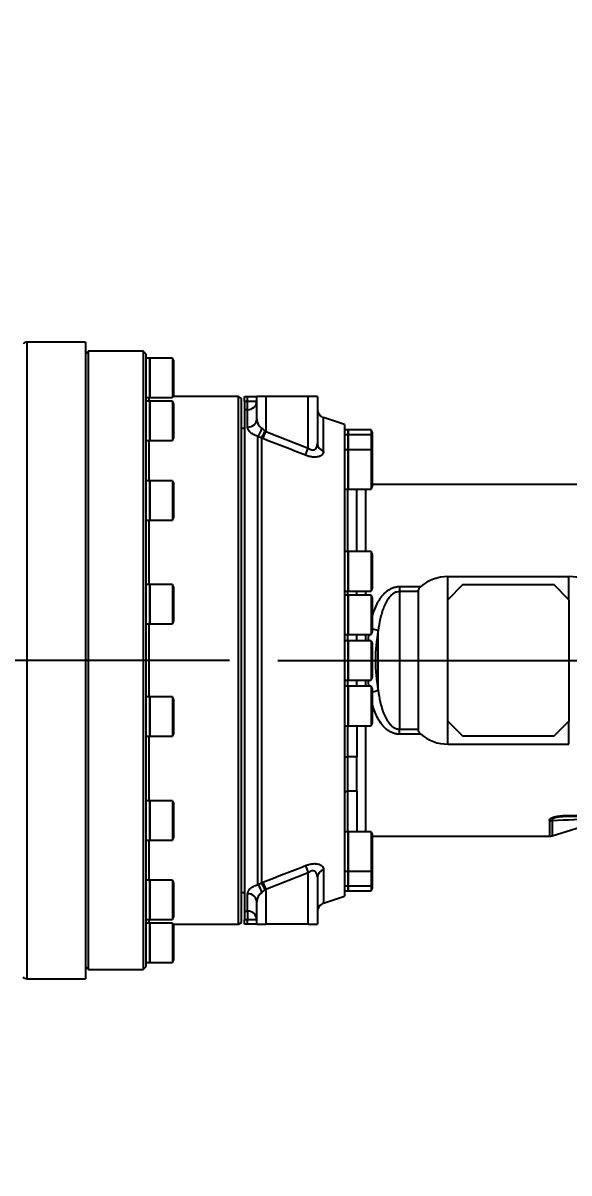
# Model space of a CAD drawing. Header units: millimetres. Extents: x 10462777 to 22643323, y 453826 to 1389191.
# Drawn here: x 11308033.1 to 11308216.1, y 583262.6 to 583648 of the extents above; entities that cross this region are included whole.
import ezdxf

# ---------------------------------------------------------------- set-up
doc = ezdxf.new("R2010")
doc.units = ezdxf.units.MM
doc.header["$LTSCALE"] = 200
doc.header["$MEASUREMENT"] = 0
doc.header["$PDMODE"] = 35
doc.header["$PDSIZE"] = -5
doc.linetypes.add('CENTER2', pattern=[1.125, 0.75, -0.125, 0.125, -0.125])
doc.linetypes.add('PHANTOM', pattern=[2.5, 1.25, -0.25, 0.25, -0.25, 0.25, -0.25])
doc.layers.get('0').update_dxf_attribs({"linetype": 'CONTINUOUS'})
doc.layers.get('DEFPOINTS').update_dxf_attribs({"linetype": 'CONTINUOUS'})
for name, color, linetype in [('$DDT_AUDIT_GENERATED_(276)', 7, 'CONTINUOUS'), ('A290-7324-X541', 7, 'CONTINUOUS'), ('A290-7329-X402', 7, 'CONTINUOUS'), ('A290-7329-X501', 7, 'CONTINUOUS'), ('DV1_DEFAULT', 7, 'CONTINUOUS'), ('LIBRL_A6-BA-8X35', 7, 'CONTINUOUS'), ('LIBRL_A97L-0001-', 7, 'CONTINUOUS')]:
    doc.layers.add(name, color=color, linetype=linetype)
doc.layers.add('LAYOUT', color=8, linetype='CONTINUOUS', lineweight=25)
doc.styles.get("Standard").update_dxf_attribs({"font": 'SYMBOL'})
doc.dimstyles.new('DS ROBOTEC', dxfattribs={"dimscale": 0, "dimtxt": 2.5, "dimasz": 2.5, "dimexe": 0.3, "dimexo": 0.3, "dimgap": 0.5, "dimtad": 1, "dimzin": 9, "dimdsep": 46, "dimtxsty": 'Standard', "dimblk": 'OPEN', "dimcen": 0, "dimclrd": 4, "dimclre": 4, "dimclrt": 110, "dimazin": 2, "dimtm": 1.5, "dimtfac": 1, "dimtmove": 0, "dimatfit": 3, "dimldrblk": 'OPEN', "dimfxl": 1, "dimtfill": 1, "dimtolj": 1, "dimlwd": -1, "dimlwe": -1, "dimarcsym": 0})

# ---------------------------------------------------------------- blocks, each defined once
blk = doc.blocks.new('r710ic')
at = {"layer": 'LAYOUT', "color": 3}
blk.add_circle((272041.37, 104232.63), 2050.12, dxfattribs=at)
blk = doc.blocks.new('A$C7DA30AB0')
at = {"layer": '$DDT_AUDIT_GENERATED_(276)', "color": 7, "linetype": 'Continuous', "ltscale": 25.4}
for p, q in [((4370.66, 3129.62, 0), (4369.65, 3128.6, 0)), ((4388.95, 3129.62, 0), (4370.66, 3129.62, 0)), ((4370.66, 2922.35, 0), (4370.66, 3129.62, 0)), ((4389.97, 3128.6, 0), (4388.95, 3129.62, 0)), ((4388.95, 3129.62, 0), (4388.95, 2922.35, 0)), ((4389.97, 3127.26, 0), (4389.97, 3128.6, 0)), ((4389.97, 2925.89, 0), (4389.97, 3126.63, 0)), ((4390.98, 3112.84, 0), (4390.98, 3114.05, 0)), ((4420.96, 3114.38, 0), (4399, 3114.38, 0)), ((4420.96, 2937.59, 0), (4420.96, 3114.38, 0)), ((4421.97, 3113.79, 0), (4420.96, 3114.38, 0)), ((4421.97, 2938.18, 0), (4421.97, 3113.79, 0)), ((4422.99, 3103.71, 0), (4421.97, 3103.71, 0)), ((4390.98, 3086.21, 0), (4390.98, 3099.64, 0)), ((4390.98, 3051.42, 0), (4390.98, 3073.01, 0)), ((4390.98, 3013.76, 0), (4390.98, 3038.21, 0)), ((4390.98, 2978.97, 0), (4390.98, 3000.55, 0)), ((4390.98, 2952.34, 0), (4390.98, 2965.76, 0)), ((4421.97, 2948.26, 0), (4422.99, 2948.26, 0)), ((4390.98, 2937.93, 0), (4390.98, 2939.13, 0)), ((4399, 2937.59, 0), (4420.96, 2937.59, 0)), ((4420.96, 2937.59, 0), (4421.97, 2938.18, 0)), ((4369.65, 2923.37, 0), (4370.66, 2922.35, 0)), ((4370.66, 2922.35, 0), (4388.95, 2922.35, 0)), ((4388.95, 2922.35, 0), (4389.97, 2923.37, 0)), ((4389.97, 2923.37, 0), (4389.97, 2924.72, 0))]:
    blk.add_line(p, q, dxfattribs=at)
at = {"layer": 'A290-7324-X541', "color": 7, "linetype": 'Continuous', "ltscale": 25.4}
for p, q in [((4496.14, 3051.39, 0), (4491.06, 3046.31, 0)), ((4496.14, 3051.39, 0), (4526.62, 3051.39, 0)), ((4531.7, 3046.31, 0), (4526.62, 3051.39, 0)), ((4491.06, 3005.67, 0), (4491.06, 3046.31, 0)), ((4531.7, 3046.31, 0), (4531.7, 3005.67, 0)), ((4491.06, 3005.67, 0), (4496.14, 3000.59, 0)), ((4526.62, 3000.59, 0), (4531.7, 3005.67, 0)), ((4526.62, 3000.59, 0), (4496.14, 3000.59, 0))]:
    blk.add_line(p, q, dxfattribs=at)
at = {"layer": 'A290-7329-X402', "color": 7, "linetype": 'Continuous', "ltscale": 25.4}
for p, q in [((4369.65, 3132.67, 0), (4350.17, 3132.67, 0)), ((4350.17, 2919.31, 0), (4350.17, 3132.67, 0)), ((4369.65, 3132.67, 0), (4369.65, 2919.31, 0)), ((4350.17, 2919.31, 0), (4369.65, 2919.31, 0))]:
    blk.add_line(p, q, dxfattribs=at)
for centre, start, end in [((4350.17, 3130.63, 0), 90, 135), ((4350.17, 2921.34, 0), 225, 270)]:
    blk.add_arc(centre, 2.03, start, end, dxfattribs=at)
at = {"layer": 'A290-7329-X501', "color": 7, "linetype": 'Continuous', "ltscale": 25.4}
for p, q in [((4422.99, 3114.38, 0), (4424, 3114.38, 0)), ((4422.99, 3112.89, 0), (4422.99, 3114.38, 0)), ((4424, 3114.38, 0), (4427.05, 3114.38, 0)), ((4424, 3112.89, 0), (4424, 3114.38, 0)), ((4430.1, 3114.38, 0), (4427.05, 3114.38, 0)), ((4427.05, 3106.86, 0), (4427.05, 3114.38, 0)), ((4444.32, 3114.38, 0), (4430.1, 3114.38, 0)), ((4430.1, 3114.38, 0), (4430.1, 3102.74, 0)), ((4447.37, 3114.38, 0), (4444.32, 3114.38, 0)), ((4444.32, 3097.14, 0), (4444.32, 3114.38, 0)), ((4447.37, 3114.38, 0), (4447.37, 3098.65, 0)), ((4422.99, 3112.89, 0), (4424, 3112.89, 0)), ((4422.99, 3112.89, 0), (4422.99, 3109.99, 0)), ((4424, 3109.99, 0), (4424, 3112.89, 0)), ((4424, 3112.89, 0), (4427.05, 3112.89, 0)), ((4422.99, 3109.99, 0), (4422.99, 2941.98, 0)), ((4424, 3109.99, 0), (4422.99, 3109.99, 0)), ((4424, 3104.16, 0), (4424, 3109.99, 0)), ((4449.47, 3096.15, 0), (4449.47, 3107.36, 0)), ((4456.52, 3105.04, 0), (4449.47, 3107.36, 0)), ((4429.15, 3100.29, 0), (4430.1, 3102.74, 0)), ((4429.87, 3102.93, 0), (4430.1, 3102.74, 0)), ((4430.1, 3102.74, 0), (4444.32, 3097.14, 0)), ((4456.52, 3105.04, 0), (4456.52, 2946.93, 0)), ((4427.42, 2950.84, 0), (4427.42, 3101.13, 0)), ((4428.69, 3100.48, 0), (4428.69, 2951.49, 0)), ((4429.15, 3100.29, 0), (4428.69, 3100.48, 0)), ((4443.37, 3094.76, 0), (4444.32, 3097.14, 0)), ((4457.53, 3083.38, 0), (4457.53, 3062.43, 0)), ((4460.58, 3062.43, 0), (4460.58, 3083.38, 0)), ((4463.63, 3062.43, 0), (4463.63, 3083.38, 0)), ((4540.96, 3084.91, 0), (4465.86, 3084.91, 0)), ((4491.06, 3046.31, 0), (4491.06, 3054.05, 0)), ((4491.06, 3054.05, 0), (4531.7, 3054.05, 0)), ((4531.7, 3046.31, 0), (4531.7, 3054.05, 0)), ((4457.53, 3049.22, 0), (4457.53, 3047.87, 0)), ((4460.58, 3047.87, 0), (4460.58, 3049.22, 0)), ((4463.63, 3047.87, 0), (4463.63, 3049.22, 0)), ((4474.95, 3050.75, 0), (4474.95, 3049.04, 0)), ((4474.95, 3050.75, 0), (4482.04, 3050.75, 0)), ((4474.95, 3049.04, 0), (4474.95, 3002.93, 0)), ((4481.11, 3049.04, 0), (4474.95, 3049.04, 0)), ((4481.11, 3049.04, 0), (4481.11, 3002.93, 0)), ((4457.53, 3034.67, 0), (4457.53, 3032.59, 0)), ((4460.58, 3032.59, 0), (4460.58, 3034.67, 0)), ((4463.63, 3032.59, 0), (4463.63, 3034.67, 0)), ((4467.76, 3016.01, 0), (4467.76, 3035.96, 0)), ((4457.53, 3019.38, 0), (4457.53, 3017.31, 0)), ((4460.58, 3017.31, 0), (4460.58, 3019.38, 0)), ((4463.63, 3017.31, 0), (4463.63, 3019.38, 0)), ((4457.53, 3004.1, 0), (4457.53, 2993.66, 0)), ((4460.58, 3004.1, 0), (4460.58, 2993.66, 0)), ((4463.63, 2968.59, 0), (4463.63, 3004.1, 0)), ((4474.95, 3002.93, 0), (4481.11, 3002.93, 0)), ((4474.95, 3001.22, 0), (4474.95, 3002.93, 0)), ((4491.06, 2997.92, 0), (4491.06, 3005.67, 0)), ((4531.7, 2997.92, 0), (4531.7, 3005.67, 0)), ((4482.04, 3001.22, 0), (4474.95, 3001.22, 0)), ((4491.06, 2997.92, 0), (4531.7, 2997.92, 0)), ((4460.58, 2993.66, 0), (4457.53, 2993.66, 0)), ((4457.53, 2993.66, 0), (4457.53, 2982.16, 0)), ((4460.58, 2982.16, 0), (4460.58, 2993.66, 0)), ((4457.53, 2982.16, 0), (4457.53, 2968.59, 0)), ((4460.58, 2982.16, 0), (4457.53, 2982.16, 0)), ((4460.58, 2982.16, 0), (4460.58, 2968.59, 0)), ((4525.14, 2972.23, 0), (4525.14, 2967.06, 0)), ((4526.04, 2967.2, 0), (4544.19, 2972.81, 0)), ((4526.04, 2972.36, 0), (4526.04, 2967.2, 0)), ((4531.26, 2973.66, 0), (4531.26, 2974.02, 0)), ((4531.26, 2974.02, 0), (4539.37, 2974.02, 0)), ((4536.52, 2973.66, 0), (4531.26, 2973.66, 0)), ((4465.86, 2967.06, 0), (4525.14, 2967.06, 0)), ((4443.37, 2957.22, 0), (4444.32, 2954.83, 0)), ((4444.32, 2954.83, 0), (4430.1, 2949.24, 0)), ((4444.32, 2937.59, 0), (4444.32, 2954.83, 0)), ((4447.37, 2953.32, 0), (4447.37, 2937.59, 0)), ((4449.47, 2955.82, 0), (4449.47, 2944.62, 0)), ((4428.69, 2951.49, 0), (4429.15, 2951.68, 0)), ((4429.15, 2951.68, 0), (4430.1, 2949.24, 0)), ((4430.1, 2949.24, 0), (4429.87, 2949.05, 0)), ((4430.1, 2949.24, 0), (4430.1, 2937.59, 0)), ((4424, 2941.98, 0), (4424, 2947.81, 0)), ((4427.05, 2937.59, 0), (4427.05, 2945.11, 0)), ((4449.47, 2944.62, 0), (4456.52, 2946.93, 0)), ((4422.99, 2941.98, 0), (4424, 2941.98, 0)), ((4422.99, 2941.98, 0), (4422.99, 2939.08, 0)), ((4424, 2941.98, 0), (4424, 2939.08, 0)), ((4424, 2939.08, 0), (4422.99, 2939.08, 0)), ((4422.99, 2937.59, 0), (4422.99, 2939.08, 0)), ((4424, 2937.59, 0), (4422.99, 2937.59, 0)), ((4424, 2937.59, 0), (4424, 2939.08, 0)), ((4427.05, 2939.08, 0), (4424, 2939.08, 0)), ((4427.05, 2937.59, 0), (4424, 2937.59, 0)), ((4427.05, 2937.59, 0), (4430.1, 2937.59, 0)), ((4444.32, 2937.59, 0), (4430.1, 2937.59, 0)), ((4444.32, 2937.59, 0), (4447.37, 2937.59, 0))]:
    blk.add_line(p, q, dxfattribs=at)
for centre, radius, start, end in [((4450.42, 3110.25, 0), 3.05, 180, 251.834), ((4430.81, 3106.87, 0), 3.76, 180.2192, 236.9274), ((4424.81, 3097.06, 0), 7.75, 49.2476, 59.3587), ((4404.4, 3054.82, 0), 51.72, 61.9933, 63.5717), ((3670.33, 1129.6, 0), 2111.74, 68.52665, 68.94078), ((4491.13, 3039.88, 0), 14.17, 90.2807, 129.9058), ((4531.65, 3039.93, 0), 14.12, 50.162, 89.7831), ((4483.35, 3048.92, 0), 2.25, 125.7003, 176.9393), ((4521.71, 3025.99, 0), 54.86, 169.5276, 190.4724), ((4483.35, 3003.05, 0), 2.25, 183.0607, 234.2997), ((4491.13, 3012.09, 0), 14.17, 230.0942, 269.7193), ((4426.22, 5473.53, 0), 2503.16, 272.28544, 272.62048), ((4525.14, 2970.11, 0), 3.05, 270, 287.1985), ((3670.33, 4922.37, 0), 2111.73, 291.05922, 291.47335), ((4430.81, 2945.1, 0), 3.76, 123.0521, 179.8013), ((4404.29, 2997.36, 0), 51.96, 296.4319, 298.0031), ((4424.81, 2954.91, 0), 7.74, 300.6395, 310.7542), ((4450.42, 2941.72, 0), 3.05, 108.166, 180)]:
    blk.add_arc(centre, radius, start, end, dxfattribs=at)
for centre, major_axis, ratio, start_param, end_param in [((4424, 3112.89, 0), (-3.05, 0), 0.950374, 1.570796, 3.141593), ((4424, 3106.86, 0), (-3.05, 0), 0.884433, 1.570796, 3.141593), ((4427.42, 3103.72, 0), (-0.88, -2.92), 0.424441, 0.62059, 1.698863), ((4429.64, 3102.93, 0), (-1.22, -2.79), 0.069843, 0.534932, 1.601298), ((4450.42, 3098.65, 0), (3.05, 0), 0.8623, 3.141593, 4.395333), ((4518.84, 3025.99, 0), (0, -58.93), 0.931034, 4.564566, 4.600084), ((4464.89, 3035.96, 0), (-4, 0.74), 0.178831, 3.943512, 4.499705), ((4518.84, 3025.99, 0), (0, -58.93), 0.931034, 4.824694, 4.860212), ((4464.89, 3016.01, 0), (-4, -0.74), 0.178831, 1.78348, 2.339673), ((4457.53, 2981.44, 0), (1.02, 0), 0.707107, 1.570796, 3.141593), ((4525.14, 2975.01, 0), (3.05, 0), 0.91221, 4.712389, 5.01256), ((4450.42, 2953.32, 0), (3.05, 0), 0.8623, 1.887852, 3.141593), ((4427.42, 2948.25, 0), (-0.88, 2.92), 0.424441, 4.584322, 5.662596), ((4429.64, 2949.05, 0), (-1.22, 2.79), 0.069843, 4.681887, 5.748253), ((4424, 2945.11, 0), (-3.05, 0), 0.884433, 3.141593, 4.712389), ((4424, 2939.08, 0), (-3.05, 0), 0.950374, 3.141593, 4.712389)]:
    blk.add_ellipse(centre, major_axis=major_axis, ratio=ratio, start_param=start_param, end_param=end_param, dxfattribs=at)
for points, knots in [([(4427.42, 3101.13, 0), (4426.88, 3101.29, 0), (4426.4, 3101.49, 0), (4425.77, 3101.83, 0), (4425.57, 3101.95, 0), (4425.21, 3102.2, 0), (4425.05, 3102.33, 0), (4424.75, 3102.6, 0), (4424.62, 3102.74, 0), (4424.4, 3103.02, 0), (4424.31, 3103.16, 0), (4424.16, 3103.44, 0), (4424.1, 3103.59, 0), (4424.02, 3103.88, 0), (4424, 3104.02, 0), (4424, 3104.16, 0)], [0, 0, 0, 0, 0.25, 0.25, 0.375, 0.375, 0.5, 0.5, 0.625, 0.625, 0.75, 0.75, 0.875, 0.875, 1, 1, 1, 1]), ([(4444.32, 3097.14, 0), (4444.51, 3097, 0), (4444.71, 3096.86, 0), (4445.13, 3096.64, 0), (4445.34, 3096.56, 0), (4445.67, 3096.5, 0), (4445.77, 3096.49, 0), (4445.98, 3096.49, 0), (4446.08, 3096.5, 0), (4446.27, 3096.55, 0), (4446.35, 3096.58, 0), (4446.52, 3096.66, 0), (4446.59, 3096.71, 0), (4446.8, 3096.87, 0), (4446.91, 3097, 0), (4447.09, 3097.29, 0), (4447.16, 3097.44, 0), (4447.33, 3097.93, 0), (4447.37, 3098.28, 0), (4447.37, 3098.65, 0)], [0, 0, 0, 0, 0.125, 0.125, 0.25, 0.25, 0.3125, 0.3125, 0.375, 0.375, 0.4375, 0.4375, 0.5, 0.5, 0.625, 0.625, 0.75, 0.75, 1, 1, 1, 1]), ([(4449.47, 3096.15, 0), (4449.47, 3095.94, 0), (4449.44, 3095.74, 0), (4449.33, 3095.45, 0), (4449.29, 3095.36, 0), (4449.18, 3095.18, 0), (4449.12, 3095.09, 0), (4448.91, 3094.84, 0), (4448.73, 3094.69, 0), (4448.41, 3094.5, 0), (4448.29, 3094.44, 0), (4448.04, 3094.34, 0), (4447.9, 3094.29, 0), (4447.48, 3094.17, 0), (4447.16, 3094.12, 0), (4446.64, 3094.1, 0), (4446.46, 3094.09, 0), (4446.1, 3094.11, 0), (4445.91, 3094.12, 0), (4445.53, 3094.17, 0), (4445.34, 3094.2, 0), (4444.94, 3094.27, 0), (4444.75, 3094.32, 0), (4444.15, 3094.47, 0), (4443.76, 3094.6, 0), (4443.37, 3094.76, 0)], [0, 0, 0, 0, 0.125, 0.125, 0.1875, 0.1875, 0.25, 0.25, 0.375, 0.375, 0.4375, 0.4375, 0.5, 0.5, 0.625, 0.625, 0.6875, 0.6875, 0.75, 0.75, 0.8125, 0.8125, 0.875, 0.875, 1, 1, 1, 1]), ([(4465.82, 3040.82, 0), (4465.86, 3040.96, 0), (4465.91, 3041.1, 0), (4466.17, 3041.97, 0), (4466.42, 3042.69, 0), (4466.99, 3044.1, 0), (4467.32, 3044.8, 0), (4467.87, 3045.81, 0), (4468.07, 3046.14, 0), (4468.49, 3046.79, 0), (4468.71, 3047.1, 0), (4469.19, 3047.71, 0), (4469.44, 3048.01, 0), (4469.98, 3048.57, 0), (4470.27, 3048.83, 0), (4470.87, 3049.32, 0), (4471.18, 3049.55, 0), (4471.69, 3049.86, 0), (4471.86, 3049.95, 0), (4472.22, 3050.13, 0), (4472.4, 3050.21, 0), (4472.96, 3050.44, 0), (4473.34, 3050.55, 0), (4474.13, 3050.71, 0), (4474.54, 3050.75, 0), (4474.95, 3050.75, 0)], [0.226441, 0.226441, 0.226441, 0.226441, 0.25, 0.25, 0.375, 0.375, 0.5, 0.5, 0.5625, 0.5625, 0.625, 0.625, 0.6875, 0.6875, 0.75, 0.75, 0.8125, 0.8125, 0.84375, 0.84375, 0.875, 0.875, 0.9375, 0.9375, 1, 1, 1, 1]), ([(4474.95, 3049.04, 0), (4474.6, 3049.04, 0), (4474.27, 3048.99, 0), (4473.78, 3048.84, 0), (4473.62, 3048.78, 0), (4473.31, 3048.64, 0), (4473.16, 3048.56, 0), (4472.73, 3048.3, 0), (4472.46, 3048.09, 0), (4471.96, 3047.65, 0), (4471.74, 3047.41, 0), (4471.31, 3046.9, 0), (4471.11, 3046.63, 0), (4470.75, 3046.08, 0), (4470.58, 3045.8, 0), (4470.11, 3044.93, 0), (4469.84, 3044.33, 0), (4469.35, 3043.1, 0), (4469.14, 3042.47, 0), (4468.76, 3041.2, 0), (4468.6, 3040.55, 0), (4468.16, 3038.61, 0), (4467.94, 3037.29, 0), (4467.76, 3035.96, 0)], [0, 0, 0, 0, 0.0625, 0.0625, 0.09375, 0.09375, 0.125, 0.125, 0.1875, 0.1875, 0.25, 0.25, 0.3125, 0.3125, 0.375, 0.375, 0.5, 0.5, 0.625, 0.625, 0.75, 0.75, 1, 1, 1, 1]), ([(4467.76, 3016.01, 0), (4467.94, 3014.68, 0), (4468.16, 3013.37, 0), (4468.74, 3010.8, 0), (4469.1, 3009.53, 0), (4469.81, 3007.7, 0), (4470.08, 3007.1, 0), (4470.56, 3006.22, 0), (4470.73, 3005.93, 0), (4471.09, 3005.37, 0), (4471.29, 3005.1, 0), (4471.72, 3004.59, 0), (4471.95, 3004.34, 0), (4472.44, 3003.89, 0), (4472.71, 3003.69, 0), (4473.29, 3003.33, 0), (4473.6, 3003.19, 0), (4474.09, 3003.04, 0), (4474.26, 3003, 0), (4474.6, 3002.94, 0), (4474.78, 3002.93, 0), (4474.95, 3002.93, 0)], [0, 0, 0, 0, 0.25, 0.25, 0.5, 0.5, 0.625, 0.625, 0.6875, 0.6875, 0.75, 0.75, 0.8125, 0.8125, 0.875, 0.875, 0.9375, 0.9375, 0.96875, 0.96875, 1, 1, 1, 1]), ([(4474.95, 3001.22, 0), (4474.54, 3001.22, 0), (4474.14, 3001.26, 0), (4473.56, 3001.38, 0), (4473.36, 3001.43, 0), (4472.98, 3001.54, 0), (4472.79, 3001.61, 0), (4472.23, 3001.83, 0), (4471.88, 3002, 0), (4471.2, 3002.41, 0), (4470.88, 3002.64, 0), (4469.98, 3003.37, 0), (4469.45, 3003.93, 0), (4468.5, 3005.14, 0), (4468.08, 3005.78, 0), (4467.35, 3007.12, 0), (4467.02, 3007.81, 0), (4466.44, 3009.23, 0), (4466.18, 3009.97, 0), (4465.88, 3010.95, 0), (4465.81, 3011.19, 0), (4465.75, 3011.42, 0)], [0, 0, 0, 0, 0.0625, 0.0625, 0.09375, 0.09375, 0.125, 0.125, 0.1875, 0.1875, 0.25, 0.25, 0.375, 0.375, 0.5, 0.5, 0.625, 0.625, 0.75, 0.75, 0.7899547, 0.7899547, 0.7899547, 0.7899547]), ([(4457.53, 2993.66, 0), (4457.38, 2993.66, 0), (4457.24, 2993.64, 0), (4456.98, 2993.57, 0), (4456.87, 2993.52, 0), (4456.6, 2993.35, 0), (4456.52, 2993.21, 0), (4456.52, 2993.07, 0)], [0, 0, 0, 0, 0.25, 0.25, 0.5, 0.5, 1, 1, 1, 1]), ([(4525.14, 2972.23, 0), (4525.14, 2972.37, 0), (4525.18, 2972.52, 0), (4525.31, 2972.73, 0), (4525.37, 2972.8, 0), (4525.51, 2972.94, 0), (4525.59, 2973, 0), (4525.87, 2973.19, 0), (4526.1, 2973.31, 0), (4526.63, 2973.51, 0), (4526.93, 2973.6, 0), (4527.55, 2973.74, 0), (4527.87, 2973.79, 0), (4528.53, 2973.88, 0), (4528.87, 2973.92, 0), (4529.88, 2974, 0), (4530.57, 2974.02, 0), (4531.26, 2974.02, 0)], [0, 0, 0, 0, 0.125, 0.125, 0.1875, 0.1875, 0.25, 0.25, 0.375, 0.375, 0.5, 0.5, 0.625, 0.625, 0.75, 0.75, 1, 1, 1, 1]), ([(4531.26, 2973.66, 0), (4530.69, 2973.66, 0), (4530.13, 2973.65, 0), (4529.28, 2973.6, 0), (4529, 2973.58, 0), (4528.43, 2973.52, 0), (4528.15, 2973.49, 0), (4527.6, 2973.4, 0), (4527.33, 2973.34, 0), (4526.83, 2973.2, 0), (4526.6, 2973.11, 0), (4526.34, 2972.97, 0), (4526.26, 2972.91, 0), (4526.14, 2972.8, 0), (4526.1, 2972.74, 0), (4526.01, 2972.57, 0), (4526.01, 2972.46, 0), (4526.04, 2972.36, 0)], [0, 0, 0, 0, 0.25, 0.25, 0.375, 0.375, 0.5, 0.5, 0.625, 0.625, 0.75, 0.75, 0.8125, 0.8125, 0.875, 0.875, 1, 1, 1, 1]), ([(4443.37, 2957.22, 0), (4443.76, 2957.37, 0), (4444.15, 2957.5, 0), (4444.94, 2957.71, 0), (4445.33, 2957.78, 0), (4445.9, 2957.85, 0), (4446.09, 2957.87, 0), (4446.45, 2957.88, 0), (4446.63, 2957.88, 0), (4447.15, 2957.85, 0), (4447.47, 2957.8, 0), (4447.9, 2957.68, 0), (4448.03, 2957.64, 0), (4448.29, 2957.53, 0), (4448.4, 2957.48, 0), (4448.73, 2957.28, 0), (4448.91, 2957.13, 0), (4449.19, 2956.8, 0), (4449.3, 2956.62, 0), (4449.44, 2956.24, 0), (4449.47, 2956.03, 0), (4449.47, 2955.82, 0)], [0, 0, 0, 0, 0.125, 0.125, 0.25, 0.25, 0.3125, 0.3125, 0.375, 0.375, 0.5, 0.5, 0.5625, 0.5625, 0.625, 0.625, 0.75, 0.75, 0.875, 0.875, 1, 1, 1, 1]), ([(4447.37, 2953.32, 0), (4447.37, 2953.69, 0), (4447.33, 2954.04, 0), (4447.17, 2954.52, 0), (4447.09, 2954.68, 0), (4446.91, 2954.97, 0), (4446.8, 2955.1, 0), (4446.53, 2955.32, 0), (4446.37, 2955.4, 0), (4446.09, 2955.47, 0), (4445.99, 2955.48, 0), (4445.78, 2955.48, 0), (4445.67, 2955.47, 0), (4445.35, 2955.41, 0), (4445.13, 2955.33, 0), (4444.71, 2955.11, 0), (4444.51, 2954.98, 0), (4444.32, 2954.83, 0)], [0, 0, 0, 0, 0.25, 0.25, 0.375, 0.375, 0.5, 0.5, 0.625, 0.625, 0.6875, 0.6875, 0.75, 0.75, 0.875, 0.875, 1, 1, 1, 1]), ([(4424, 2947.81, 0), (4424, 2948.1, 0), (4424.08, 2948.38, 0), (4424.31, 2948.81, 0), (4424.4, 2948.96, 0), (4424.62, 2949.24, 0), (4424.75, 2949.38, 0), (4425.04, 2949.64, 0), (4425.21, 2949.77, 0), (4425.57, 2950.02, 0), (4425.77, 2950.15, 0), (4426.4, 2950.49, 0), (4426.88, 2950.68, 0), (4427.42, 2950.84, 0)], [0, 0, 0, 0, 0.25, 0.25, 0.375, 0.375, 0.5, 0.5, 0.625, 0.625, 0.75, 0.75, 1, 1, 1, 1])]:
    blk.add_open_spline(points, degree=3, knots=knots, dxfattribs=at)
at = {"layer": 'DV1_DEFAULT', "color": 1, "linetype": 'CENTER2', "ltscale": 7}
for p, q in [((5992.89, 3025.99, 0), (0, 3025.99, 0)), ((59.09, 3025.99, 0), (6051.98, 3025.99, 0))]:
    blk.add_line(p, q, dxfattribs=at)
at = {"layer": 'LAYOUT', "color": 6, "linetype": 'PHANTOM'}
blk.add_circle((3030.45, 3025.99, 0), 2693.02, dxfattribs=at)
at = {"layer": 'LIBRL_A6-BA-8X35', "color": 7, "linetype": 'Continuous', "ltscale": 25.4}
for p, q in [((4391.19, 3127.26, 0), (4391.19, 3114.05, 0)), ((4398.81, 3127.26, 0), (4391.19, 3127.26, 0)), ((4398.81, 3127.26, 0), (4398.81, 3114.05, 0)), ((4399.32, 3126.38, 0), (4398.81, 3127.26, 0)), ((4399.32, 3114.93, 0), (4399.32, 3126.38, 0)), ((4391.19, 3114.05, 0), (4398.81, 3114.05, 0)), ((4398.81, 3114.05, 0), (4399.32, 3114.93, 0)), ((4391.19, 3112.84, 0), (4391.19, 3099.64, 0)), ((4398.81, 3112.84, 0), (4391.19, 3112.84, 0)), ((4398.81, 3112.84, 0), (4398.81, 3099.64, 0)), ((4399.32, 3111.96, 0), (4398.81, 3112.84, 0)), ((4399.32, 3100.52, 0), (4399.32, 3111.96, 0)), ((4465.36, 3103.2, 0), (4457.74, 3103.2, 0)), ((4457.74, 3103.2, 0), (4457.74, 3101.53, 0)), ((4465.86, 3102.32, 0), (4465.36, 3103.2, 0)), ((4465.36, 3103.2, 0), (4465.36, 3101.53, 0)), ((4465.86, 3100.65, 0), (4465.86, 3102.32, 0)), ((4391.19, 3099.64, 0), (4398.81, 3099.64, 0)), ((4398.81, 3099.64, 0), (4399.32, 3100.52, 0)), ((4465.36, 3101.53, 0), (4457.74, 3101.53, 0)), ((4457.74, 3101.53, 0), (4457.74, 3096.59, 0)), ((4465.86, 3100.65, 0), (4465.36, 3101.53, 0)), ((4465.36, 3101.53, 0), (4465.36, 3096.59, 0)), ((4465.86, 3095.71, 0), (4465.86, 3100.65, 0)), ((4465.36, 3096.59, 0), (4457.74, 3096.59, 0)), ((4457.74, 3096.59, 0), (4457.74, 3083.38, 0)), ((4465.86, 3095.71, 0), (4465.36, 3096.59, 0)), ((4465.36, 3096.59, 0), (4465.36, 3083.38, 0)), ((4465.86, 3084.26, 0), (4465.86, 3095.71, 0)), ((4391.19, 3086.21, 0), (4391.19, 3073.01, 0)), ((4398.81, 3086.21, 0), (4391.19, 3086.21, 0)), ((4398.81, 3086.21, 0), (4398.81, 3073.01, 0)), ((4399.32, 3085.33, 0), (4398.81, 3086.21, 0)), ((4399.32, 3073.89, 0), (4399.32, 3085.33, 0)), ((4457.74, 3083.38, 0), (4465.36, 3083.38, 0)), ((4465.36, 3083.38, 0), (4465.86, 3084.26, 0)), ((4391.19, 3073.01, 0), (4398.81, 3073.01, 0)), ((4398.81, 3073.01, 0), (4399.32, 3073.89, 0)), ((4465.36, 3062.43, 0), (4457.74, 3062.43, 0)), ((4457.74, 3062.43, 0), (4457.74, 3049.22, 0)), ((4465.36, 3062.43, 0), (4465.36, 3049.22, 0)), ((4465.86, 3061.55, 0), (4465.36, 3062.43, 0)), ((4465.86, 3050.1, 0), (4465.86, 3061.55, 0)), ((4391.19, 3051.42, 0), (4391.19, 3038.21, 0)), ((4398.81, 3051.42, 0), (4391.19, 3051.42, 0)), ((4398.81, 3051.42, 0), (4398.81, 3038.21, 0)), ((4399.32, 3050.54, 0), (4398.81, 3051.42, 0)), ((4399.32, 3039.09, 0), (4399.32, 3050.54, 0)), ((4457.74, 3049.22, 0), (4465.36, 3049.22, 0)), ((4465.36, 3049.22, 0), (4465.86, 3050.1, 0)), ((4465.36, 3047.87, 0), (4457.74, 3047.87, 0)), ((4457.74, 3047.87, 0), (4457.74, 3034.67, 0)), ((4465.86, 3046.99, 0), (4465.36, 3047.87, 0)), ((4465.36, 3047.87, 0), (4465.36, 3034.67, 0)), ((4465.86, 3035.55, 0), (4465.86, 3046.99, 0)), ((4391.19, 3038.21, 0), (4398.81, 3038.21, 0)), ((4398.81, 3038.21, 0), (4399.32, 3039.09, 0)), ((4457.74, 3034.67, 0), (4465.36, 3034.67, 0)), ((4465.36, 3034.67, 0), (4465.86, 3035.55, 0)), ((4465.36, 3032.59, 0), (4457.74, 3032.59, 0)), ((4457.74, 3032.59, 0), (4457.74, 3019.38, 0)), ((4465.86, 3031.71, 0), (4465.36, 3032.59, 0)), ((4465.36, 3032.59, 0), (4465.36, 3019.38, 0)), ((4465.86, 3020.26, 0), (4465.86, 3031.71, 0)), ((4457.74, 3019.38, 0), (4465.36, 3019.38, 0)), ((4465.36, 3019.38, 0), (4465.86, 3020.26, 0)), ((4391.19, 3013.76, 0), (4391.19, 3000.55, 0)), ((4398.81, 3013.76, 0), (4391.19, 3013.76, 0)), ((4399.32, 3012.88, 0), (4398.81, 3013.76, 0)), ((4398.81, 3013.76, 0), (4398.81, 3000.55, 0)), ((4465.36, 3017.31, 0), (4457.74, 3017.31, 0)), ((4457.74, 3017.31, 0), (4457.74, 3004.1, 0)), ((4465.36, 3017.31, 0), (4465.36, 3004.1, 0)), ((4465.86, 3016.43, 0), (4465.36, 3017.31, 0)), ((4465.86, 3004.98, 0), (4465.86, 3016.43, 0)), ((4399.32, 3001.43, 0), (4399.32, 3012.88, 0)), ((4457.74, 3004.1, 0), (4465.36, 3004.1, 0)), ((4465.36, 3004.1, 0), (4465.86, 3004.98, 0)), ((4391.19, 3000.55, 0), (4398.81, 3000.55, 0)), ((4398.81, 3000.55, 0), (4399.32, 3001.43, 0)), ((4391.19, 2978.97, 0), (4391.19, 2965.76, 0)), ((4398.81, 2978.97, 0), (4391.19, 2978.97, 0)), ((4399.32, 2978.09, 0), (4398.81, 2978.97, 0)), ((4398.81, 2978.97, 0), (4398.81, 2965.76, 0)), ((4399.32, 2966.64, 0), (4399.32, 2978.09, 0)), ((4465.36, 2968.59, 0), (4457.74, 2968.59, 0)), ((4457.74, 2968.59, 0), (4457.74, 2955.39, 0)), ((4465.86, 2967.71, 0), (4465.36, 2968.59, 0)), ((4465.36, 2968.59, 0), (4465.36, 2955.39, 0)), ((4465.86, 2956.27, 0), (4465.86, 2967.71, 0)), ((4391.19, 2965.76, 0), (4398.81, 2965.76, 0)), ((4398.81, 2965.76, 0), (4399.32, 2966.64, 0)), ((4465.36, 2955.39, 0), (4465.86, 2956.27, 0)), ((4465.86, 2951.32, 0), (4465.86, 2956.27, 0)), ((4391.19, 2952.34, 0), (4391.19, 2939.13, 0)), ((4398.81, 2952.34, 0), (4391.19, 2952.34, 0)), ((4399.32, 2951.46, 0), (4398.81, 2952.34, 0)), ((4398.81, 2952.34, 0), (4398.81, 2939.13, 0)), ((4457.74, 2955.39, 0), (4465.36, 2955.39, 0)), ((4457.74, 2955.39, 0), (4457.74, 2950.44, 0)), ((4465.36, 2955.39, 0), (4465.36, 2950.44, 0)), ((4399.32, 2940.01, 0), (4399.32, 2951.46, 0)), ((4457.74, 2950.44, 0), (4465.36, 2950.44, 0)), ((4457.74, 2950.44, 0), (4457.74, 2948.77, 0)), ((4457.74, 2948.77, 0), (4465.36, 2948.77, 0)), ((4465.36, 2950.44, 0), (4465.86, 2951.32, 0)), ((4465.36, 2950.44, 0), (4465.36, 2948.77, 0)), ((4465.36, 2948.77, 0), (4465.86, 2949.65, 0)), ((4465.86, 2949.65, 0), (4465.86, 2951.32, 0)), ((4391.19, 2939.13, 0), (4398.81, 2939.13, 0)), ((4391.19, 2937.93, 0), (4391.19, 2924.72, 0)), ((4398.81, 2937.93, 0), (4391.19, 2937.93, 0)), ((4398.81, 2939.13, 0), (4399.32, 2940.01, 0)), ((4398.81, 2937.93, 0), (4398.81, 2924.72, 0)), ((4399.32, 2937.05, 0), (4398.81, 2937.93, 0)), ((4399.32, 2925.6, 0), (4399.32, 2937.05, 0)), ((4398.81, 2924.72, 0), (4399.32, 2925.6, 0)), ((4391.19, 2924.72, 0), (4398.81, 2924.72, 0))]:
    blk.add_line(p, q, dxfattribs=at)
at = {"layer": 'LIBRL_A97L-0001-', "color": 7, "linetype": 'Continuous', "ltscale": 25.4}
for p, q in [((4389.97, 3126.09, 0), (4389.97, 3127.26, 0)), ((4391.19, 3127.26, 0), (4389.97, 3127.26, 0)), ((4391.19, 3114.05, 0), (4391.19, 3127.26, 0)), ((4389.97, 3114.05, 0), (4391.19, 3114.05, 0)), ((4389.97, 3109.83, 0), (4389.97, 3112.84, 0)), ((4391.19, 3112.84, 0), (4389.97, 3112.84, 0)), ((4391.19, 3099.64, 0), (4391.19, 3112.84, 0)), ((4457.74, 3103.2, 0), (4456.52, 3103.2, 0)), ((4457.74, 3101.53, 0), (4457.74, 3103.2, 0)), ((4389.97, 3099.64, 0), (4391.19, 3099.64, 0)), ((4457.74, 3101.53, 0), (4456.52, 3101.53, 0)), ((4457.74, 3096.59, 0), (4457.74, 3101.53, 0)), ((4457.74, 3096.59, 0), (4456.52, 3096.59, 0)), ((4457.74, 3083.38, 0), (4457.74, 3096.59, 0)), ((4391.19, 3086.21, 0), (4389.97, 3086.21, 0)), ((4389.97, 3080.8, 0), (4389.97, 3085.16, 0)), ((4391.19, 3073.01, 0), (4391.19, 3086.21, 0)), ((4456.52, 3083.38, 0), (4457.74, 3083.38, 0)), ((4389.97, 3073.01, 0), (4391.19, 3073.01, 0)), ((4457.74, 3062.43, 0), (4456.52, 3062.43, 0)), ((4457.74, 3049.22, 0), (4457.74, 3062.43, 0)), ((4391.19, 3051.42, 0), (4389.97, 3051.42, 0)), ((4389.97, 3043.43, 0), (4389.97, 3048.57, 0)), ((4391.19, 3038.21, 0), (4391.19, 3051.42, 0)), ((4456.52, 3049.22, 0), (4457.74, 3049.22, 0)), ((4457.74, 3047.87, 0), (4456.52, 3047.87, 0)), ((4457.74, 3034.67, 0), (4457.74, 3047.87, 0)), ((4389.97, 3038.21, 0), (4391.19, 3038.21, 0)), ((4456.52, 3034.67, 0), (4457.74, 3034.67, 0)), ((4457.74, 3032.59, 0), (4456.52, 3032.59, 0)), ((4457.74, 3019.38, 0), (4457.74, 3032.59, 0)), ((4456.52, 3019.38, 0), (4457.74, 3019.38, 0)), ((4391.19, 3013.76, 0), (4389.97, 3013.76, 0)), ((4391.19, 3000.55, 0), (4391.19, 3013.76, 0)), ((4457.74, 3017.31, 0), (4456.52, 3017.31, 0)), ((4457.74, 3004.1, 0), (4457.74, 3017.31, 0)), ((4389.97, 3003.41, 0), (4389.97, 3008.54, 0)), ((4456.52, 3004.1, 0), (4457.74, 3004.1, 0)), ((4389.97, 3000.55, 0), (4391.19, 3000.55, 0)), ((4391.19, 2978.97, 0), (4389.97, 2978.97, 0)), ((4391.19, 2965.76, 0), (4391.19, 2978.97, 0)), ((4389.97, 2966.82, 0), (4389.97, 2971.17, 0)), ((4457.74, 2968.59, 0), (4456.52, 2968.59, 0)), ((4457.74, 2955.39, 0), (4457.74, 2968.59, 0)), ((4389.97, 2965.76, 0), (4391.19, 2965.76, 0)), ((4391.19, 2952.34, 0), (4389.97, 2952.34, 0)), ((4391.19, 2939.13, 0), (4391.19, 2952.34, 0)), ((4456.52, 2955.39, 0), (4457.74, 2955.39, 0)), ((4457.74, 2950.44, 0), (4457.74, 2955.39, 0)), ((4456.52, 2950.44, 0), (4457.74, 2950.44, 0)), ((4456.52, 2948.77, 0), (4457.74, 2948.77, 0)), ((4457.74, 2948.77, 0), (4457.74, 2950.44, 0)), ((4389.97, 2939.13, 0), (4389.97, 2942.15, 0)), ((4389.97, 2939.13, 0), (4391.19, 2939.13, 0)), ((4391.19, 2937.93, 0), (4389.97, 2937.93, 0)), ((4391.19, 2924.72, 0), (4391.19, 2937.93, 0)), ((4389.97, 2924.72, 0), (4389.97, 2925.89, 0)), ((4389.97, 2924.72, 0), (4391.19, 2924.72, 0))]:
    blk.add_line(p, q, dxfattribs=at)
blk = doc.blocks.new('_OPEN')
at = {"color": 0, "linetype": 'ByBlock'}
for p, q in [((-1, 0.1667), (0, 0)), ((0, 0), (-1, -0.1667)), ((0, 0), (-1, 0))]:
    blk.add_line(p, q, dxfattribs=at)
blk = doc.blocks.new('*D260')
at = {"color": 4, "linetype": 'ByBlock', "ltscale": 10, "transparency": 16777216}
for p, q in [((11307559.25, 584536.53), (11307559.25, 584230.76)), ((11307807.86, 582789.32), (11307807.86, 584272.76)), ((11307384.25, 584251.76), (11307209.25, 584251.76)), ((11307807.86, 584251.76), (11307559.25, 584251.76)), ((11307982.86, 584251.76), (11308157.86, 584251.76))]:
    blk.add_line(p, q, dxfattribs=at)
at = {"layer": 'DEFPOINTS', "color": 0, "ltscale": 10, "transparency": 16777216}
for p in [(11307559.25, 584557.53, 0), (11307559.25, 584251.76), (11307807.86, 582768.32, 0)]:
    blk.add_point(p, dxfattribs=at)
at = {"color": 4, "ltscale": 10, "transparency": 16777216, "xscale": 175, "yscale": 175, "zscale": 175}
blk.add_blockref('_OPEN', (11307559.25, 584251.76), dxfattribs=at)
at = {"color": 4, "ltscale": 10, "transparency": 16777216, "xscale": 175, "yscale": 175, "zscale": 175, "rotation": 180}
blk.add_blockref('_OPEN', (11307807.86, 584251.76), dxfattribs=at)
at = {"color": 110, "ltscale": 10, "transparency": 16777216, "insert": (11307683.55, 584411.03), "char_height": 175, "attachment_point": 5, "bg_fill": 3, "box_fill_scale": 1.25, "bg_fill_color": 256, "bg_fill_true_color": 13158600, "bg_fill_transparency": 0}
blk.add_mtext('\\A1;249', dxfattribs=at)

msp = doc.modelspace()

# ---------------------------------------------------------------- block references
at = {"ltscale": 10}
msp.add_blockref('A$C7DA30AB0', (11303684.4077, 580408.4363, 0), dxfattribs=at)
at = {"layer": 'LAYOUT', "color": 2, "rotation": 270}
msp.add_blockref('r710ic', (11204875.24796, 856316.46559, 0), dxfattribs=at)

# ---------------------------------------------------------------- next in the draw order: dimensions: what is measured, and where the dimension line sits
at = {"ltscale": 10}
dim = msp.add_linear_dim(base=(11307559.24639, 584251.76163, 0), p1=(11307807.85786, 582768.31645, 0), p2=(11307559.24639, 584557.53114, 0), dimstyle='DS ROBOTEC', override={"dimscale": 70, "dimgap": 1, "dimdec": 0, "dimarcsym": 1}, dxfattribs=at)
dim.commit()
dim.dimension.update_dxf_attribs({"geometry": '*D260', "text_midpoint": (11307683.55212, 584251.76163, 0), "dimtype": 160})

doc.saveas('drawing.dxf')
